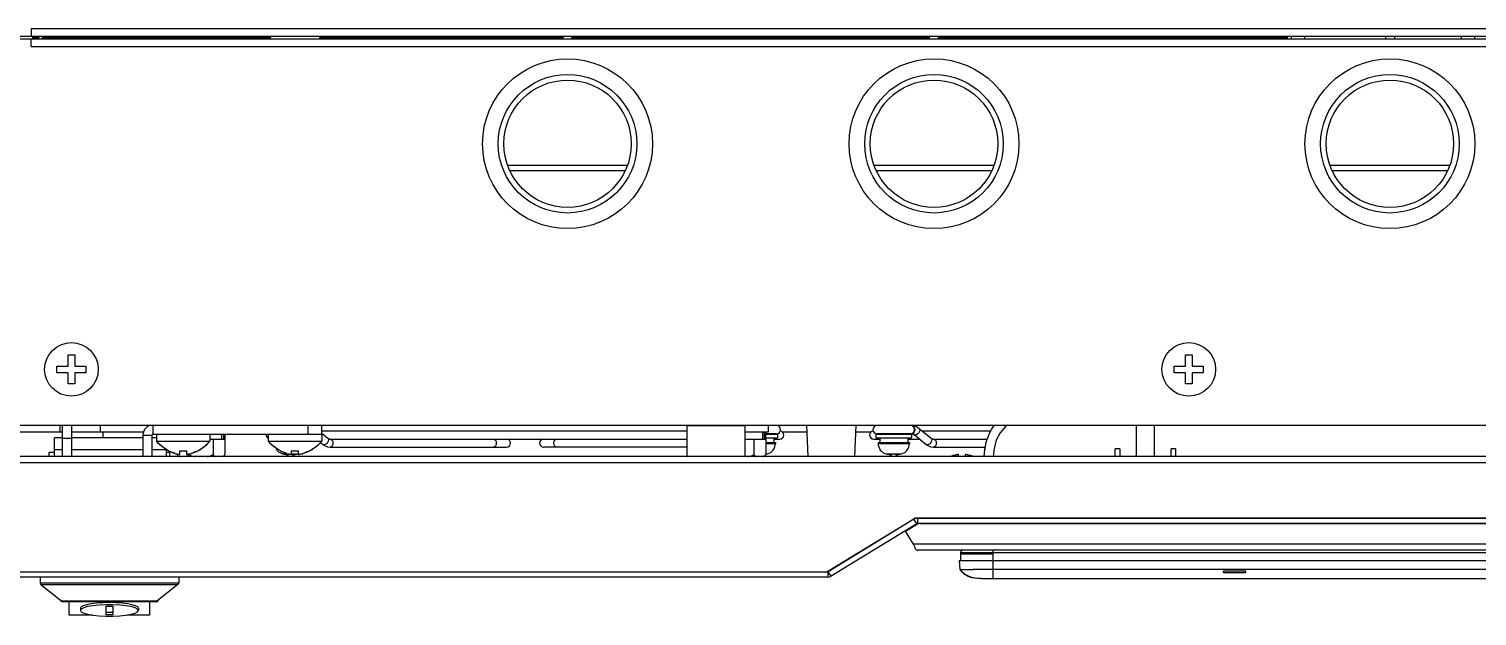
# Model space of a CAD drawing. Header units: millimetres. Extents: x -3 to 101, y -1 to 128.
# Drawn here: x 35.59 to 67.99, y -0.87 to 12.27 of the extents above; entities that cross this region are included whole.
import ezdxf

# ---------------------------------------------------------------- set-up
doc = ezdxf.new("R2010")
doc.units = ezdxf.units.MM

msp = doc.modelspace()

# ---------------------------------------------------------------- linework, layer by layer
for p, q in [((33.74, 12.05), (99.34, 12.05)), ((99.14, 12.1), (33.94, 12.1)), ((97.44, 12.27), (35.64, 12.27)), ((35.64, 12.27), (35.64, 12.1)), ((35.64, 11.88), (35.64, 12.05)), ((35.68, 12.05), (35.68, 12.1)), ((35.69, 12.08), (35.81, 12.08)), ((35.69, 12.05), (35.69, 12.08)), ((35.81, 12.05), (35.81, 12.08)), ((35.89, 12.05), (35.89, 12.1)), ((35.89, 12.08), (40.991, 12.08)), ((40.99, 12.1), (40.992, 12.05)), ((42.09, 12.1), (42.088, 12.05)), ((42.089, 12.08), (47.54, 12.08)), ((47.54, 12.05), (47.54, 12.1)), ((47.74, 12.05), (47.74, 12.1)), ((47.74, 12.08), (55.74, 12.08)), ((55.74, 12.05), (55.74, 12.1)), ((55.94, 12.05), (55.94, 12.1)), ((55.94, 12.08), (63.74, 12.08)), ((63.74, 12.1), (63.74, 12.05)), ((63.84, 12.05), (63.84, 12.1)), ((64.14, 12.05), (64.14, 12.1)), ((65.94, 12.1), (65.94, 12.05)), ((66.14, 12.1), (66.14, 12.05)), ((67.64, 12.05), (67.64, 12.1)), ((67.94, 12.05), (67.94, 12.1)), ((35.64, 11.88), (97.44, 11.88)), ((46.3, 9.22), (48.98, 9.22)), ((46.35, 9.1), (48.93, 9.1)), ((54.5, 9.22), (57.18, 9.22)), ((54.55, 9.1), (57.13, 9.1)), ((64.7, 9.22), (67.38, 9.22)), ((64.75, 9.1), (67.33, 9.1)), ((36.465, 4.975), (36.615, 4.975)), ((36.465, 4.725), (36.465, 4.975)), ((36.615, 4.975), (36.615, 4.725)), ((61.465, 4.975), (61.615, 4.975)), ((61.465, 4.725), (61.465, 4.975)), ((61.615, 4.975), (61.615, 4.725)), ((36.215, 4.725), (36.465, 4.725)), ((36.215, 4.575), (36.215, 4.725)), ((36.465, 4.575), (36.215, 4.575)), ((36.465, 4.325), (36.465, 4.575)), ((36.615, 4.725), (36.865, 4.725)), ((36.865, 4.575), (36.615, 4.575)), ((36.615, 4.575), (36.615, 4.325)), ((36.865, 4.725), (36.865, 4.575)), ((61.215, 4.725), (61.465, 4.725)), ((61.215, 4.575), (61.215, 4.725)), ((61.465, 4.575), (61.215, 4.575)), ((61.465, 4.325), (61.465, 4.575)), ((61.615, 4.725), (61.865, 4.725)), ((61.865, 4.575), (61.615, 4.575)), ((61.615, 4.575), (61.615, 4.325)), ((61.865, 4.725), (61.865, 4.575)), ((36.615, 4.325), (36.465, 4.325)), ((61.615, 4.325), (61.465, 4.325)), ((28.59, 3.25), (36.34, 3.25)), ((33.74, 3.4), (83.69, 3.4)), ((36.29, 3.255), (36.29, 3.4)), ((36.29, 3.255), (36.34, 3.255)), ((36.34, 2.7), (36.34, 3.4)), ((36.54, 3.4), (36.54, 2.7)), ((36.54, 3.255), (37.19, 3.255)), ((37.19, 3.255), (37.19, 3.4)), ((37.19, 3.255), (38.155, 3.255)), ((37.252, 3.12), (37.252, 3.255)), ((38.36, 3.4), (38.36, 3.2)), ((41.84, 3.2), (41.84, 3.4)), ((42.14, 3.2), (42.14, 3.4)), ((50.315, 3.27), (42.14, 3.27)), ((43.127, 3.27), (43.09, 3.27)), ((45.213, 3.27), (45.19, 3.27)), ((47.49, 3.27), (45.89, 3.27)), ((50.315, 3.39), (51.615, 3.39)), ((50.315, 2.71), (50.315, 3.39)), ((51.615, 2.71), (51.615, 3.39)), ((51.615, 3.255), (52.14, 3.255)), ((52.008, 3.09), (52.008, 3.255)), ((52.051, 3.09), (52.051, 3.255)), ((52.077, 3.09), (52.077, 3.255)), ((52.14, 3.255), (52.14, 3.4)), ((52.317, 3.39), (52.14, 3.39)), ((52.446, 3.25), (52.997, 3.25)), ((52.99, 3.4), (53.02, 2.7)), ((54.09, 3.4), (54.06, 2.7)), ((54.083, 3.25), (54.434, 3.25)), ((55.347, 3.39), (54.563, 3.39)), ((54.74, 3.4), (54.74, 3.39)), ((54.74, 3.39), (54.74, 3.4)), ((55.14, 3.4), (55.14, 3.39)), ((55.14, 3.39), (55.14, 3.4)), ((55.405, 3.334), (55.41, 3.3)), ((55.41, 3.3), (55.405, 3.266)), ((55.51, 3.33), (55.779, 3.11)), ((57.116, 3.27), (55.582, 3.27)), ((56.627, 3.27), (56.59, 3.27)), ((57.438, 3.368), (57.409, 3.4)), ((57.481, 3.4), (57.438, 3.368)), ((60.371, 2.7), (60.371, 3.4)), ((60.771, 2.7), (60.771, 3.4)), ((36.34, 3.12), (36.165, 3.12)), ((36.165, 2.7), (36.165, 3.12)), ((36.54, 3.1), (36.34, 3.1)), ((38.14, 3.12), (36.54, 3.12)), ((38.14, 3.18), (38.34, 3.18)), ((38.14, 3.18), (38.14, 2.7)), ((38.34, 3.18), (38.34, 2.7)), ((38.44, 3.12), (38.34, 3.12)), ((38.36, 3.2), (42.14, 3.2)), ((38.44, 3.2), (38.44, 3.04)), ((38.44, 3.04), (39.64, 3.04)), ((38.503, 2.979), (38.44, 3.04)), ((38.565, 2.925), (38.503, 2.979)), ((38.599, 2.899), (38.545, 2.942)), ((38.628, 2.878), (38.565, 2.925)), ((39.452, 2.878), (39.515, 2.925)), ((39.481, 2.899), (39.535, 2.942)), ((39.515, 2.925), (39.577, 2.979)), ((39.577, 2.979), (39.64, 3.04)), ((39.64, 3.2), (39.64, 3.04)), ((39.64, 3.09), (39.977, 3.09)), ((39.708, 3.09), (39.708, 2.742)), ((39.908, 3.09), (39.908, 3.2)), ((39.951, 3.09), (39.951, 3.2)), ((39.975, 3.09), (39.975, 2.742)), ((39.977, 3.09), (39.977, 3.2)), ((40.94, 3.2), (40.94, 3.04)), ((40.94, 3.04), (42.14, 3.04)), ((41.003, 2.979), (40.94, 3.04)), ((41.065, 2.925), (41.003, 2.979)), ((41.099, 2.899), (41.045, 2.942)), ((41.128, 2.878), (41.065, 2.925)), ((41.952, 2.878), (42.015, 2.925)), ((41.981, 2.899), (42.035, 2.942)), ((42.015, 2.925), (42.077, 2.979)), ((42.077, 2.979), (42.14, 3.04)), ((42.112, 3.013), (42.165, 2.97)), ((42.14, 3.223), (42.279, 3.11)), ((42.14, 3.2), (42.14, 3.04)), ((42.328, 3.09), (50.315, 3.09)), ((51.615, 3.09), (52.077, 3.09)), ((51.808, 3.09), (51.808, 2.742)), ((52.075, 3.09), (52.075, 2.742)), ((52.075, 3.01), (52.29, 3.01)), ((52.075, 2.99), (52.29, 2.99)), ((52.317, 3.21), (52.077, 3.21)), ((52.077, 3.2), (52.34, 3.2)), ((52.077, 3.12), (52.34, 3.12)), ((52.14, 3.21), (52.14, 3.2)), ((52.14, 3.2), (52.14, 3.21)), ((52.255, 3.12), (52.255, 3.01)), ((52.255, 3.09), (52.39, 3.09)), ((52.29, 3.01), (52.29, 2.99)), ((52.34, 3.2), (52.34, 3.12)), ((54.49, 3.09), (54.625, 3.09)), ((54.54, 3.2), (55.34, 3.2)), ((54.54, 3.2), (54.54, 3.12)), ((54.54, 3.12), (55.34, 3.12)), ((55.347, 3.21), (54.565, 3.21)), ((54.59, 3.01), (55.29, 3.01)), ((54.59, 3.01), (54.59, 2.99)), ((54.59, 2.99), (55.29, 2.99)), ((54.625, 3.12), (54.625, 3.01)), ((54.74, 3.21), (54.74, 3.2)), ((54.74, 3.2), (54.74, 3.21)), ((55.14, 3.21), (55.14, 3.2)), ((55.14, 3.2), (55.14, 3.21)), ((55.255, 3.12), (55.255, 3.01)), ((55.255, 3.09), (55.518, 3.09)), ((55.29, 3.01), (55.29, 2.99)), ((55.34, 3.2), (55.34, 3.12)), ((55.396, 3.19), (55.665, 2.97)), ((55.828, 3.09), (57.036, 3.09)), ((96.31, 2.7), (33.01, 2.7)), ((36.04, 2.8), (36.165, 2.8)), ((36.04, 2.7), (36.04, 2.8)), ((36.34, 2.85), (36.165, 2.85)), ((38.14, 2.85), (36.54, 2.85)), ((38.665, 2.85), (38.34, 2.85)), ((38.656, 2.859), (38.599, 2.899)), ((38.689, 2.838), (38.628, 2.878)), ((38.715, 2.824), (38.656, 2.859)), ((38.665, 2.7), (38.665, 2.854)), ((38.665, 2.8), (38.74, 2.8)), ((38.715, 2.824), (38.689, 2.838)), ((38.717, 2.827), (38.715, 2.828)), ((38.715, 2.824), (38.715, 2.828)), ((38.74, 2.7), (38.74, 2.8)), ((38.873, 2.763), (38.89, 2.759)), ((38.888, 2.759), (38.905, 2.756)), ((38.904, 2.756), (38.919, 2.753)), ((38.904, 2.756), (38.904, 2.742)), ((38.904, 2.742), (38.917, 2.727)), ((38.919, 2.753), (38.935, 2.75)), ((38.934, 2.75), (38.95, 2.748)), ((38.95, 2.748), (38.965, 2.746)), ((38.965, 2.746), (38.965, 2.828)), ((39.115, 2.828), (39.115, 2.746)), ((39.115, 2.746), (39.13, 2.748)), ((39.146, 2.75), (39.13, 2.748)), ((39.145, 2.75), (39.161, 2.753)), ((39.161, 2.753), (39.176, 2.756)), ((39.172, 2.755), (39.172, 2.742)), ((39.175, 2.756), (39.192, 2.759)), ((39.19, 2.759), (39.207, 2.763)), ((39.336, 2.813), (39.365, 2.828)), ((39.365, 2.824), (39.424, 2.859)), ((39.365, 2.824), (39.391, 2.838)), ((39.365, 2.828), (39.365, 2.824)), ((39.391, 2.838), (39.452, 2.878)), ((39.424, 2.859), (39.481, 2.899)), ((41.156, 2.859), (41.099, 2.899)), ((41.189, 2.838), (41.128, 2.878)), ((41.215, 2.824), (41.156, 2.859)), ((41.215, 2.824), (41.189, 2.838)), ((41.217, 2.827), (41.215, 2.828)), ((41.215, 2.824), (41.215, 2.828)), ((41.265, 2.761), (41.271, 2.759)), ((41.265, 2.759), (41.265, 2.761)), ((41.271, 2.759), (41.391, 2.759)), ((41.373, 2.763), (41.39, 2.759)), ((41.388, 2.759), (41.405, 2.756)), ((41.396, 2.738), (41.396, 2.758)), ((41.404, 2.756), (41.419, 2.753)), ((41.419, 2.753), (41.435, 2.75)), ((41.434, 2.75), (41.45, 2.748)), ((41.45, 2.748), (41.465, 2.746)), ((41.465, 2.746), (41.465, 2.828)), ((41.465, 2.76), (41.484, 2.761)), ((41.484, 2.761), (41.484, 2.738)), ((41.484, 2.759), (41.609, 2.759)), ((41.609, 2.759), (41.615, 2.761)), ((41.615, 2.828), (41.615, 2.746)), ((41.615, 2.746), (41.63, 2.748)), ((41.646, 2.75), (41.63, 2.748)), ((41.645, 2.75), (41.661, 2.753)), ((41.661, 2.753), (41.676, 2.756)), ((41.675, 2.756), (41.692, 2.759)), ((41.69, 2.759), (41.707, 2.763)), ((41.836, 2.813), (41.865, 2.828)), ((41.865, 2.824), (41.924, 2.859)), ((41.865, 2.824), (41.891, 2.838)), ((41.865, 2.828), (41.865, 2.824)), ((41.891, 2.838), (41.952, 2.878)), ((41.924, 2.859), (41.981, 2.899)), ((42.328, 2.91), (46.276, 2.91)), ((50.315, 2.91), (47.104, 2.91)), ((50.315, 2.71), (51.615, 2.71)), ((52.075, 2.759), (52.109, 2.759)), ((52.109, 2.759), (52.115, 2.761)), ((52.115, 2.761), (52.115, 2.759)), ((54.765, 2.761), (54.771, 2.759)), ((54.765, 2.759), (54.765, 2.761)), ((54.771, 2.759), (54.896, 2.759)), ((54.896, 2.761), (54.925, 2.759)), ((54.896, 2.738), (54.896, 2.761)), ((54.925, 2.759), (54.955, 2.759)), ((54.955, 2.759), (54.984, 2.761)), ((54.984, 2.761), (54.984, 2.738)), ((54.984, 2.759), (55.109, 2.759)), ((55.109, 2.759), (55.115, 2.761)), ((55.115, 2.761), (55.115, 2.759)), ((55.828, 2.91), (56.986, 2.91)), ((56.195, 2.7), (56.194, 2.7)), ((56.195, 2.7), (56.216, 2.708)), ((56.215, 2.708), (56.236, 2.715)), ((56.236, 2.715), (56.257, 2.721)), ((56.256, 2.721), (56.276, 2.726)), ((56.275, 2.726), (56.293, 2.73)), ((56.293, 2.73), (56.309, 2.733)), ((56.309, 2.733), (56.325, 2.736)), ((56.34, 2.738), (56.324, 2.736)), ((56.349, 2.74), (56.34, 2.738)), ((56.39, 2.738), (56.389, 2.739)), ((56.39, 2.7), (56.39, 2.738)), ((56.541, 2.74), (56.54, 2.738)), ((56.54, 2.738), (56.54, 2.7)), ((56.59, 2.738), (56.606, 2.736)), ((56.605, 2.736), (56.621, 2.733)), ((56.621, 2.733), (56.637, 2.73)), ((56.637, 2.73), (56.655, 2.726)), ((56.654, 2.726), (56.674, 2.721)), ((56.673, 2.721), (56.694, 2.715)), ((56.694, 2.715), (56.715, 2.708)), ((56.735, 2.7), (56.714, 2.708)), ((56.736, 2.7), (56.735, 2.7)), ((56.965, 2.7), (56.969, 2.785)), ((59.996, 2.87), (59.896, 2.87)), ((59.896, 2.7), (59.896, 2.87)), ((59.996, 2.87), (59.996, 2.7)), ((61.246, 2.87), (61.146, 2.87)), ((61.146, 2.7), (61.146, 2.87)), ((61.246, 2.87), (61.246, 2.7)), ((96.395, 2.56), (33.01, 2.56)), ((53.466, 0.132), (55.386, 1.308)), ((55.428, 1.32), (77.502, 1.32)), ((77.451, 1.32), (55.479, 1.32)), ((55.479, 1.2), (55.479, 1.32)), ((55.39, 1.295), (53.473, 0.12)), ((55.453, 1.193), (53.536, 0.018)), ((55.204, 1.026), (55.451, 1.178)), ((55.379, 0.74), (55.204, 1.026)), ((55.453, 1.193), (55.39, 1.295)), ((77.451, 1.2), (55.479, 1.2)), ((55.529, 1.2), (77.401, 1.2)), ((77.551, 0.74), (55.379, 0.74)), ((55.401, 0.686), (55.412, 0.661)), ((77.465, 0.6), (55.465, 0.6)), ((56.405, 0.37), (76.525, 0.37)), ((56.405, 0.37), (56.415, 0.172)), ((56.436, 0.55), (76.496, 0.55)), ((56.436, 0.55), (56.436, 0.37)), ((56.436, 0.52), (57.162, 0.52)), ((57.161, 0.172), (57.161, 0.37)), ((57.162, 0.37), (57.162, 0.6)), ((32.89, 0.12), (53.473, 0.12)), ((33.09, 0.12), (53.424, 0.12)), ((53.536, 0.018), (53.473, 0.12)), ((53.473, 0), (53.473, 0.12)), ((56.415, 0.172), (56.457, 0.125)), ((56.503, 0.085), (56.59, 0.026)), ((56.566, 0.171), (56.715, 0.171)), ((56.59, 0.026), (56.694, -0.012)), ((75.769, 0.172), (56.715, 0.171)), ((57.162, 0.017), (57.161, 0.172)), ((62.816, 0.132), (62.316, 0.132)), ((62.316, 0.102), (62.316, 0.132)), ((62.316, 0.102), (62.816, 0.102)), ((62.816, 0.102), (62.816, 0.132)), ((53.473, 0), (33.01, 0)), ((35.84, 0), (35.84, -0.126)), ((35.84, -0.126), (38.94, -0.126)), ((35.859, -0.165), (38.921, -0.165)), ((35.859, -0.165), (36.326, -0.539)), ((38.921, -0.165), (38.454, -0.539)), ((38.94, 0), (38.94, -0.126)), ((56.694, -0.012), (56.804, -0.027)), ((56.804, -0.027), (56.915, -0.03)), ((56.898, -0.03), (57.103, -0.03)), ((56.915, -0.03), (76.032, -0.03)), ((38.454, -0.539), (36.326, -0.539)), ((38.422, -0.55), (36.358, -0.55)), ((36.49, -0.85), (36.49, -0.55)), ((37.315, -0.647), (37.465, -0.647)), ((37.315, -0.843), (37.315, -0.647)), ((37.465, -0.647), (37.465, -0.843)), ((38.29, -0.55), (38.29, -0.85)), ((37.022, -0.85), (36.49, -0.85)), ((36.74, -0.696), (36.74, -0.745)), ((36.759, -0.715), (36.74, -0.745)), ((37.465, -0.794), (37.315, -0.794)), ((37.465, -0.843), (37.315, -0.843)), ((38.29, -0.85), (37.783, -0.85)), ((38.04, -0.745), (38.021, -0.715)), ((38.04, -0.696), (38.04, -0.745))]:
    msp.add_line(p, q)
for points in [[(55.347, 3.39), (55.403, 3.383), (55.458, 3.363), (55.51, 3.33)], [(55.347, 3.39), (55.371, 3.383), (55.392, 3.364), (55.405, 3.334)], [(55.405, 3.266), (55.392, 3.236), (55.371, 3.217), (55.347, 3.21)], [(55.516, 3.26), (55.499, 3.23), (55.475, 3.205), (55.448, 3.188), (55.421, 3.182), (55.399, 3.188), (55.396, 3.19)], [(55.51, 3.33), (55.52, 3.315), (55.524, 3.29), (55.516, 3.26)], [(56.963, 2.7), (56.964, 2.713), (56.966, 2.741), (56.968, 2.771), (56.971, 2.801), (56.974, 2.831), (56.978, 2.863), (56.984, 2.897), (56.99, 2.934), (56.999, 2.974), (57.01, 3.018), (57.024, 3.065), (57.041, 3.116), (57.063, 3.174), (57.092, 3.236), (57.128, 3.302), (57.174, 3.371), (57.198, 3.4)], [(57.438, 3.368), (57.317, 3.229), (57.234, 3.066), (57.184, 2.882), (57.164, 2.7)], [(38.545, 2.942), (38.492, 2.989), (38.44, 3.04)], [(39.535, 2.942), (39.588, 2.989), (39.64, 3.04)], [(41.045, 2.942), (40.992, 2.989), (40.94, 3.04)], [(42.035, 2.942), (42.088, 2.989), (42.14, 3.04)], [(42.285, 3.04), (42.268, 3.01), (42.244, 2.985), (42.217, 2.968), (42.19, 2.962), (42.168, 2.968), (42.165, 2.97)], [(42.165, 2.97), (42.216, 2.937), (42.271, 2.917), (42.328, 2.91)], [(42.279, 3.11), (42.295, 3.099), (42.312, 3.092), (42.328, 3.09)], [(42.279, 3.11), (42.289, 3.095), (42.293, 3.07), (42.285, 3.04)], [(42.328, 3.09), (42.352, 3.083), (42.373, 3.064), (42.386, 3.034), (42.391, 3)], [(42.391, 3), (42.386, 2.966), (42.373, 2.936), (42.352, 2.917), (42.328, 2.91)], [(45.983, 3.09), (46.007, 3.083), (46.028, 3.064), (46.042, 3.034), (46.047, 3)], [(46.047, 3), (46.042, 2.966), (46.028, 2.936), (46.007, 2.917), (45.983, 2.91)], [(47.333, 3), (47.338, 3.034), (47.352, 3.064), (47.373, 3.083), (47.397, 3.09)], [(47.397, 2.91), (47.373, 2.917), (47.352, 2.936), (47.338, 2.966), (47.333, 3)], [(55.347, 3.21), (55.363, 3.208), (55.379, 3.201), (55.396, 3.19)], [(55.785, 3.04), (55.768, 3.01), (55.744, 2.985), (55.717, 2.968), (55.69, 2.962), (55.668, 2.968), (55.665, 2.97)], [(55.665, 2.97), (55.716, 2.937), (55.771, 2.917), (55.828, 2.91)], [(55.779, 3.11), (55.795, 3.099), (55.812, 3.092), (55.828, 3.09)], [(55.779, 3.11), (55.789, 3.095), (55.793, 3.07), (55.785, 3.04)], [(55.828, 3.09), (55.852, 3.083), (55.873, 3.064), (55.886, 3.034), (55.891, 3)], [(55.891, 3), (55.886, 2.966), (55.873, 2.936), (55.852, 2.917), (55.828, 2.91)], [(56.969, 2.785), (57.009, 3.018), (57.013, 3.026)], [(38.715, 2.828), (38.744, 2.813), (38.77, 2.801), (38.793, 2.791), (38.815, 2.782), (38.836, 2.775), (38.855, 2.768), (38.875, 2.763)], [(38.858, 2.767), (38.84, 2.773), (38.821, 2.78), (38.8, 2.788), (38.778, 2.797), (38.756, 2.807), (38.74, 2.815)], [(38.917, 2.727), (38.931, 2.716), (38.946, 2.708), (38.961, 2.702), (38.97, 2.7)], [(38.965, 2.828), (38.984, 2.826), (39.003, 2.825), (39.022, 2.824), (39.041, 2.824), (39.059, 2.824), (39.078, 2.825), (39.096, 2.826), (39.115, 2.828)], [(39.107, 2.7), (39.116, 2.702), (39.131, 2.708), (39.145, 2.716), (39.16, 2.728), (39.172, 2.742)], [(39.172, 2.742), (39.197, 2.728), (39.225, 2.716), (39.254, 2.708), (39.284, 2.703), (39.303, 2.7)], [(39.205, 2.763), (39.222, 2.767), (39.24, 2.773), (39.259, 2.78), (39.28, 2.788), (39.302, 2.797), (39.324, 2.807), (39.34, 2.815)], [(39.336, 2.813), (39.31, 2.801), (39.287, 2.791), (39.265, 2.782), (39.244, 2.775), (39.225, 2.768), (39.207, 2.763)], [(39.577, 2.7), (39.596, 2.702), (39.625, 2.708), (39.655, 2.716), (39.683, 2.728), (39.708, 2.742)], [(39.708, 2.742), (39.72, 2.728), (39.734, 2.716), (39.749, 2.708), (39.763, 2.703), (39.773, 2.7)], [(39.91, 2.7), (39.919, 2.702), (39.934, 2.708), (39.949, 2.716)], [(39.949, 2.716), (39.963, 2.727), (39.975, 2.742)], [(41.215, 2.828), (41.244, 2.813), (41.27, 2.801), (41.293, 2.791), (41.315, 2.782), (41.336, 2.775), (41.355, 2.768), (41.375, 2.763)], [(41.358, 2.767), (41.34, 2.773), (41.321, 2.78), (41.3, 2.788), (41.278, 2.797), (41.256, 2.807), (41.24, 2.815)], [(41.465, 2.828), (41.484, 2.826), (41.503, 2.825), (41.522, 2.824), (41.541, 2.824), (41.559, 2.824), (41.578, 2.825), (41.596, 2.826), (41.615, 2.828)], [(41.705, 2.763), (41.722, 2.767), (41.74, 2.773), (41.759, 2.78), (41.78, 2.788), (41.802, 2.797), (41.824, 2.807), (41.84, 2.815)], [(41.836, 2.813), (41.81, 2.801), (41.787, 2.791), (41.765, 2.782), (41.744, 2.775), (41.725, 2.768), (41.707, 2.763)], [(51.677, 2.7), (51.696, 2.702), (51.725, 2.708), (51.755, 2.716), (51.783, 2.728), (51.808, 2.742)], [(51.808, 2.742), (51.82, 2.728), (51.834, 2.716), (51.849, 2.708), (51.863, 2.703), (51.873, 2.7)], [(52.01, 2.7), (52.019, 2.702), (52.034, 2.708), (52.049, 2.716)], [(52.049, 2.716), (52.063, 2.727), (52.075, 2.742)], [(56.389, 2.739), (56.387, 2.74), (56.384, 2.741), (56.379, 2.741), (56.374, 2.741), (56.369, 2.741), (56.362, 2.741), (56.355, 2.74), (56.349, 2.74)], [(56.59, 2.738), (56.58, 2.74), (56.57, 2.741), (56.562, 2.741), (56.554, 2.741), (56.548, 2.741), (56.544, 2.741), (56.541, 2.74)], [(55.379, 0.74), (55.39, 0.713), (55.401, 0.686)], [(55.412, 0.661), (55.422, 0.641), (55.433, 0.624), (55.444, 0.611), (55.454, 0.603), (55.465, 0.6)], [(56.415, 0.172), (56.418, 0.171), (56.436, 0.17), (56.566, 0.171)], [(56.69, -0.008), (56.625, 0.013), (56.515, 0.074), (56.456, 0.125)], [(56.496, 0.089), (56.539, 0.058), (56.58, 0.034), (56.621, 0.015), (56.659, 0.001), (56.69, -0.008)], [(57.162, -0.03), (57.162, -0.021), (57.162, 0.017)], [(56.898, -0.029), (56.76, -0.022), (56.69, -0.008)], [(38.04, -0.696), (38.024, -0.668), (37.976, -0.641), (37.898, -0.617), (37.795, -0.596), (37.672, -0.581), (37.535, -0.572), (37.39, -0.569), (37.245, -0.572), (37.108, -0.581), (36.985, -0.596), (36.882, -0.617), (36.804, -0.641), (36.756, -0.668), (36.74, -0.696)], [(38.021, -0.715), (37.966, -0.686), (37.877, -0.66), (37.759, -0.64), (37.62, -0.626), (37.468, -0.618), (37.312, -0.618), (37.16, -0.626), (37.021, -0.64), (36.903, -0.66), (36.814, -0.686), (36.759, -0.715)], [(36.74, -0.745), (36.759, -0.776), (36.814, -0.804), (36.903, -0.83), (37.021, -0.85)], [(37.021, -0.85), (37.16, -0.864), (37.312, -0.872), (37.468, -0.872), (37.62, -0.864)], [(37.62, -0.864), (37.759, -0.85), (37.877, -0.83), (37.966, -0.804), (38.021, -0.776), (38.04, -0.745)]]:
    msp.add_lwpolyline(points)
for centre, radius in [((47.64, 9.7), 1.9), ((55.84, 9.7), 1.9), ((66.04, 9.7), 1.9), ((47.64, 9.7), 1.55), ((47.64, 9.7), 1.425), ((55.84, 9.7), 1.55), ((55.84, 9.7), 1.425), ((66.04, 9.7), 1.55), ((66.04, 9.7), 1.425), ((36.54, 4.65), 0.6), ((61.54, 4.65), 0.6)]:
    msp.add_circle(centre, radius)
for centre, radius, start, end in [((35.83, 12.08), 0.14, 171.7441, 180), ((35.83, 12.08), 0.02, 90, 180), ((38.36, 3.18), 0.22, 90, 180), ((50.325, 3.39), 0.01, 90, 180), ((51.605, 3.39), 0.01, 0, 90), ((52.317, 3.3), 0.09, 269.9995, 89.9995), ((52.39, 3.18), 0.09, 269.9995, 82.8909), ((54.49, 3.18), 0.09, 97.102, 269.9995), ((54.563, 3.3), 0.09, 89.9995, 269.9995), ((55.317, 3.3), 0.09, 269.9995, 89.9995), ((38.36, 3.18), 0.02, 90, 180), ((40.99, 3.18), 0.09, 167.0561, 235.799), ((46.276, 3), 0.09, 269.9995, 89.9995), ((47.104, 3), 0.09, 89.9995, 269.9995), ((52.05, 2.99), 0.24, 285.7139, 0), ((52.05, 2.99), 0.24, 285.7139, 0), ((54.83, 2.99), 0.24, 180, 254.2861), ((54.83, 2.99), 0.24, 180, 254.2861), ((54.83, 2.99), 0.24, 180, 254.2861), ((54.83, 2.99), 0.24, 180, 254.2861), ((55.05, 2.99), 0.24, 285.7139, 0), ((55.05, 2.99), 0.24, 285.7139, 0), ((39.005, 2.812), 0.122, 214.948, 247.5617), ((39.875, 2.812), 0.122, 292.4383, 325.052), ((41.33, 2.99), 0.24, 204.6361, 254.2861), ((41.33, 2.99), 0.24, 205.0067, 254.2861), ((41.44, 3.385), 0.649, 254.912, 266.1319), ((41.44, 3.385), 0.649, 273.8681, 285.088), ((50.325, 2.71), 0.01, 180, 270), ((51.605, 2.71), 0.01, 270, 0), ((51.975, 2.812), 0.122, 292.4383, 325.052), ((51.94, 3.385), 0.649, 282.0411, 285.088), ((54.94, 3.385), 0.649, 254.912, 266.1319), ((54.94, 3.385), 0.649, 273.8681, 285.088), ((55.428, 1.24), 0.08, 90, 121.5), ((55.479, 1.15), 0.17, 90, 121.5), ((55.529, 1.05), 0.15, 90, 121.5), ((55.479, 1.15), 0.05, 90, 121.5), ((56.486, 0.55), 0.05, 90, 180), ((53.424, 0.2), 0.08, 270, 301.5), ((53.473, 0.12), 0.12, 270, 301.5), ((35.89, -0.126), 0.05, 180, 231.3402), ((38.89, -0.126), 0.05, 308.6598, 360), ((36.34, -0.5), 0.05, 195.2742, 270), ((36.358, -0.5), 0.05, 231.3402, 270), ((38.422, -0.5), 0.05, 270, 308.6598), ((38.44, -0.5), 0.05, 270, 344.7258)]:
    msp.add_arc(centre, radius, start, end)

doc.saveas('drawing.dxf')
